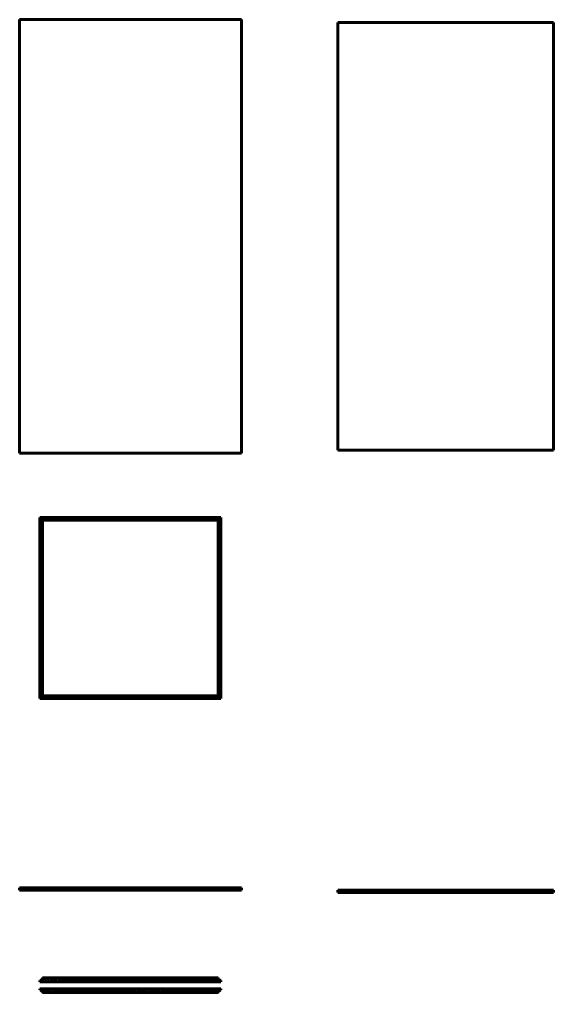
# Model space of a CAD drawing. Header units: inches. Extents: x -4554 to 14101, y -13650 to 2449.
# Drawn here: x 7256 to 8642, y -10138 to -7612 of the extents above; entities that cross this region are included whole.
import ezdxf

# ---------------------------------------------------------------- set-up
doc = ezdxf.new("R2010")
doc.units = ezdxf.units.IN
doc.layers.add('Слой1', color=7, linetype='Continuous')

# ---------------------------------------------------------------- blocks, each defined once
blk = doc.blocks.new('*B305')
at = {"layer": 'Слой1', "linetype": 'Continuous'}
for p, q in [((7313.9, -10103), (7317.9, -10110)), ((7321.4, -10110), (7316, -10100.7)), ((7319.1, -10100), (7324.9, -10110)), ((7328.3, -10110), (7322.5, -10100)), ((7326, -10100), (7331.8, -10110)), ((7335.2, -10110), (7329.5, -10100)), ((7332.9, -10100), (7338.7, -10110)), ((7342.2, -10110), (7336.4, -10100)), ((7339.9, -10100), (7345.6, -10110)), ((7349.1, -10110), (7343.3, -10100)), ((7346.8, -10100), (7352.6, -10110)), ((7356, -10110), (7350.3, -10100)), ((7353.7, -10100), (7359.5, -10110)), ((7363, -10110), (7357.2, -10100)), ((7360.7, -10100), (7366.4, -10110)), ((7369.9, -10110), (7364.1, -10100)), ((7367.6, -10100), (7373.4, -10110)), ((7376.8, -10110), (7371, -10100)), ((7374.5, -10100), (7380.3, -10110)), ((7383.7, -10110), (7378, -10100)), ((7381.4, -10100), (7387.2, -10110)), ((7390.7, -10110), (7384.9, -10100)), ((7388.4, -10100), (7394.1, -10110)), ((7397.6, -10110), (7391.8, -10100)), ((7395.3, -10100), (7401.1, -10110)), ((7404.5, -10110), (7398.8, -10100)), ((7402.2, -10100), (7408, -10110)), ((7411.5, -10110), (7405.7, -10100)), ((7409.1, -10100), (7414.9, -10110)), ((7418.4, -10110), (7412.6, -10100)), ((7416.1, -10100), (7421.9, -10110)), ((7425.3, -10110), (7419.5, -10100)), ((7423, -10100), (7428.8, -10110)), ((7432.2, -10110), (7426.5, -10100)), ((7429.9, -10100), (7435.7, -10110)), ((7439.2, -10110), (7433.4, -10100)), ((7436.9, -10100), (7442.6, -10110)), ((7446.1, -10110), (7440.3, -10100)), ((7443.8, -10100), (7449.6, -10110)), ((7453, -10110), (7447.3, -10100)), ((7450.7, -10100), (7456.5, -10110)), ((7460, -10110), (7454.2, -10100)), ((7457.6, -10100), (7463.4, -10110)), ((7466.9, -10110), (7461.1, -10100)), ((7464.6, -10100), (7470.3, -10110)), ((7473.8, -10110), (7468, -10100)), ((7471.5, -10100), (7477.3, -10110)), ((7480.7, -10110), (7475, -10100)), ((7478.4, -10100), (7484.2, -10110)), ((7487.7, -10110), (7481.9, -10100)), ((7485.4, -10100), (7491.1, -10110)), ((7494.6, -10110), (7488.8, -10100)), ((7492.3, -10100), (7498.1, -10110)), ((7501.5, -10110), (7495.8, -10100)), ((7499.2, -10100), (7505, -10110)), ((7508.5, -10110), (7502.7, -10100)), ((7506.1, -10100), (7511.9, -10110)), ((7515.4, -10110), (7509.6, -10100)), ((7513.1, -10100), (7518.8, -10110)), ((7522.3, -10110), (7516.5, -10100)), ((7520, -10100), (7525.8, -10110)), ((7529.2, -10110), (7523.5, -10100)), ((7526.9, -10100), (7532.7, -10110)), ((7536.2, -10110), (7530.4, -10100)), ((7533.9, -10100), (7539.6, -10110)), ((7543.1, -10110), (7537.3, -10100)), ((7540.8, -10100), (7546.6, -10110)), ((7550, -10110), (7544.2, -10100)), ((7547.7, -10100), (7553.5, -10110)), ((7557, -10110), (7551.2, -10100)), ((7554.6, -10100), (7560.4, -10110)), ((7563.9, -10110), (7558.1, -10100)), ((7561.6, -10100), (7567.3, -10110)), ((7570.8, -10110), (7565, -10100)), ((7568.5, -10100), (7574.3, -10110)), ((7577.7, -10110), (7572, -10100)), ((7575.4, -10100), (7581.2, -10110)), ((7584.7, -10110), (7578.9, -10100)), ((7582.4, -10100), (7588.1, -10110)), ((7591.6, -10110), (7585.8, -10100)), ((7589.3, -10100), (7595.1, -10110)), ((7598.5, -10110), (7592.7, -10100)), ((7596.2, -10100), (7602, -10110)), ((7605.4, -10110), (7599.7, -10100)), ((7603.1, -10100), (7608.9, -10110)), ((7612.4, -10110), (7606.6, -10100)), ((7610.1, -10100), (7615.8, -10110)), ((7619.3, -10110), (7613.5, -10100)), ((7617, -10100), (7622.8, -10110)), ((7626.2, -10110), (7620.5, -10100)), ((7623.9, -10100), (7629.7, -10110)), ((7633.2, -10110), (7627.4, -10100)), ((7630.9, -10100), (7636.6, -10110)), ((7640.1, -10110), (7634.3, -10100)), ((7637.8, -10100), (7643.6, -10110)), ((7647, -10110), (7641.2, -10100)), ((7644.7, -10100), (7650.5, -10110)), ((7653.9, -10110), (7648.2, -10100)), ((7651.6, -10100), (7657.4, -10110)), ((7660.9, -10110), (7655.1, -10100)), ((7658.6, -10100), (7664.3, -10110)), ((7667.8, -10110), (7662, -10100)), ((7665.5, -10100), (7671.3, -10110)), ((7674.7, -10110), (7669, -10100)), ((7672.4, -10100), (7678.2, -10110)), ((7681.7, -10110), (7675.9, -10100)), ((7679.3, -10100), (7685.1, -10110)), ((7688.6, -10110), (7682.8, -10100)), ((7686.3, -10100), (7692.1, -10110)), ((7695.5, -10110), (7689.7, -10100)), ((7693.2, -10100), (7699, -10110)), ((7702.4, -10110), (7696.7, -10100)), ((7700.1, -10100), (7705.9, -10110)), ((7709.4, -10110), (7703.6, -10100)), ((7707.1, -10100), (7712.8, -10110)), ((7716.3, -10110), (7710.5, -10100)), ((7714, -10100), (7719.8, -10110)), ((7723.2, -10110), (7717.5, -10100)), ((7720.9, -10100), (7726.7, -10110)), ((7730.2, -10110), (7724.4, -10100)), ((7727.8, -10100), (7733.6, -10110)), ((7737.1, -10110), (7731.3, -10100)), ((7734.8, -10100), (7740.5, -10110)), ((7744, -10110), (7738.2, -10100)), ((7741.7, -10100), (7747.5, -10110)), ((7750.9, -10110), (7745.2, -10100)), ((7748.6, -10100), (7754.4, -10110)), ((7757.9, -10110), (7752.1, -10100)), ((7755.6, -10100), (7761.3, -10110)), ((7764.8, -10110), (7759, -10100)), ((7762.5, -10100), (7768.3, -10110)), ((7771.7, -10110), (7766, -10100)), ((7769.4, -10100), (7775.2, -10110)), ((7309.3, -10107), (7311, -10110)), ((7314.5, -10110), (7312.1, -10105.9)), ((7778.7, -10110), (7776.6, -10106.4))]:
    blk.add_line(p, q, dxfattribs=at)
blk = doc.blocks.new('*B306')
at = {"layer": 'Слой1', "linetype": 'Continuous'}
for p, q in [((7309.3, -10128), (7311.3, -10131.6)), ((7318.5, -10138), (7312.7, -10128)), ((7316.2, -10128), (7322, -10138)), ((7325.4, -10138), (7319.7, -10128)), ((7323.1, -10128), (7328.9, -10138)), ((7332.4, -10138), (7326.6, -10128)), ((7330.1, -10128), (7335.8, -10138)), ((7339.3, -10138), (7333.5, -10128)), ((7337, -10128), (7342.8, -10138)), ((7346.2, -10138), (7340.4, -10128)), ((7343.9, -10128), (7349.7, -10138)), ((7353.1, -10138), (7347.4, -10128)), ((7350.8, -10128), (7356.6, -10138)), ((7360.1, -10138), (7354.3, -10128)), ((7357.8, -10128), (7363.5, -10138)), ((7367, -10138), (7361.2, -10128)), ((7364.7, -10128), (7370.5, -10138)), ((7373.9, -10138), (7368.2, -10128)), ((7371.6, -10128), (7377.4, -10138)), ((7380.9, -10138), (7375.1, -10128)), ((7378.5, -10128), (7384.3, -10138)), ((7387.8, -10138), (7382, -10128)), ((7385.5, -10128), (7391.3, -10138)), ((7394.7, -10138), (7388.9, -10128)), ((7392.4, -10128), (7398.2, -10138)), ((7401.6, -10138), (7395.9, -10128)), ((7399.3, -10128), (7405.1, -10138)), ((7408.6, -10138), (7402.8, -10128)), ((7406.3, -10128), (7412, -10138)), ((7415.5, -10138), (7409.7, -10128)), ((7413.2, -10128), (7419, -10138)), ((7422.4, -10138), (7416.7, -10128)), ((7420.1, -10128), (7425.9, -10138)), ((7429.4, -10138), (7423.6, -10128)), ((7427, -10128), (7432.8, -10138)), ((7436.3, -10138), (7430.5, -10128)), ((7434, -10128), (7439.7, -10138)), ((7443.2, -10138), (7437.4, -10128)), ((7440.9, -10128), (7446.7, -10138)), ((7450.1, -10138), (7444.4, -10128)), ((7447.8, -10128), (7453.6, -10138)), ((7457.1, -10138), (7451.3, -10128)), ((7454.8, -10128), (7460.5, -10138)), ((7464, -10138), (7458.2, -10128)), ((7461.7, -10128), (7467.5, -10138)), ((7470.9, -10138), (7465.2, -10128)), ((7468.6, -10128), (7474.4, -10138)), ((7477.9, -10138), (7472.1, -10128)), ((7475.5, -10128), (7481.3, -10138)), ((7484.8, -10138), (7479, -10128)), ((7482.5, -10128), (7488.2, -10138)), ((7491.7, -10138), (7485.9, -10128)), ((7489.4, -10128), (7495.2, -10138)), ((7498.6, -10138), (7492.9, -10128)), ((7496.3, -10128), (7502.1, -10138)), ((7505.6, -10138), (7499.8, -10128)), ((7503.3, -10128), (7509, -10138)), ((7512.5, -10138), (7506.7, -10128)), ((7510.2, -10128), (7516, -10138)), ((7519.4, -10138), (7513.6, -10128)), ((7517.1, -10128), (7522.9, -10138)), ((7526.4, -10138), (7520.6, -10128)), ((7524, -10128), (7529.8, -10138)), ((7533.3, -10138), (7527.5, -10128)), ((7531, -10128), (7536.7, -10138)), ((7540.2, -10138), (7534.4, -10128)), ((7537.9, -10128), (7543.7, -10138)), ((7547.1, -10138), (7541.4, -10128)), ((7544.8, -10128), (7550.6, -10138)), ((7554.1, -10138), (7548.3, -10128)), ((7551.8, -10128), (7557.5, -10138)), ((7561, -10138), (7555.2, -10128)), ((7558.7, -10128), (7564.5, -10138)), ((7567.9, -10138), (7562.1, -10128)), ((7565.6, -10128), (7571.4, -10138)), ((7574.8, -10138), (7569.1, -10128)), ((7572.5, -10128), (7578.3, -10138)), ((7581.8, -10138), (7576, -10128)), ((7579.5, -10128), (7585.2, -10138)), ((7588.7, -10138), (7582.9, -10128)), ((7586.4, -10128), (7592.2, -10138)), ((7595.6, -10138), (7589.9, -10128)), ((7593.3, -10128), (7599.1, -10138)), ((7602.6, -10138), (7596.8, -10128)), ((7600.3, -10128), (7606, -10138)), ((7609.5, -10138), (7603.7, -10128)), ((7607.2, -10128), (7613, -10138)), ((7616.4, -10138), (7610.6, -10128)), ((7614.1, -10128), (7619.9, -10138)), ((7623.3, -10138), (7617.6, -10128)), ((7621, -10128), (7626.8, -10138)), ((7630.3, -10138), (7624.5, -10128)), ((7628, -10128), (7633.7, -10138)), ((7637.2, -10138), (7631.4, -10128)), ((7634.9, -10128), (7640.7, -10138)), ((7644.1, -10138), (7638.4, -10128)), ((7641.8, -10128), (7647.6, -10138)), ((7651.1, -10138), (7645.3, -10128)), ((7648.7, -10128), (7654.5, -10138)), ((7658, -10138), (7652.2, -10128)), ((7655.7, -10128), (7661.5, -10138)), ((7664.9, -10138), (7659.1, -10128)), ((7662.6, -10128), (7668.4, -10138)), ((7671.8, -10138), (7666.1, -10128)), ((7669.5, -10128), (7675.3, -10138)), ((7678.8, -10138), (7673, -10128)), ((7676.5, -10128), (7682.2, -10138)), ((7685.7, -10138), (7679.9, -10128)), ((7683.4, -10128), (7689.2, -10138)), ((7692.6, -10138), (7686.9, -10128)), ((7690.3, -10128), (7696.1, -10138)), ((7699.6, -10138), (7693.8, -10128)), ((7697.2, -10128), (7703, -10138)), ((7706.5, -10138), (7700.7, -10128)), ((7704.2, -10128), (7709.9, -10138)), ((7713.4, -10138), (7707.6, -10128)), ((7711.1, -10128), (7716.9, -10138)), ((7720.3, -10138), (7714.6, -10128)), ((7718, -10128), (7723.8, -10138)), ((7727.3, -10138), (7721.5, -10128)), ((7725, -10128), (7730.7, -10138)), ((7734.2, -10138), (7728.4, -10128)), ((7731.9, -10128), (7737.7, -10138)), ((7741.1, -10138), (7735.4, -10128)), ((7738.8, -10128), (7744.6, -10138)), ((7748.1, -10138), (7742.3, -10128)), ((7745.7, -10128), (7751.5, -10138)), ((7755, -10138), (7749.2, -10128)), ((7752.7, -10128), (7758.4, -10138)), ((7761.9, -10138), (7756.1, -10128)), ((7759.6, -10128), (7765.4, -10138)), ((7768.8, -10138), (7763.1, -10128)), ((7766.5, -10128), (7772, -10137.4)), ((7774.1, -10135.1), (7770, -10128)), ((7773.5, -10128), (7775.8, -10132.1)), ((7778.7, -10131), (7776.9, -10128))]:
    blk.add_line(p, q, dxfattribs=at)
blk = doc.blocks.new('*B307')
at = {"layer": 'Слой1', "linetype": 'Continuous'}
for p, q in [((7256, -9868.9), (7258.9, -9866)), ((7263.1, -9866), (7257.1, -9872)), ((7261.4, -9872), (7267.4, -9866)), ((7271.6, -9866), (7265.6, -9872)), ((7269.9, -9872), (7275.9, -9866)), ((7280.1, -9866), (7274.1, -9872)), ((7278.3, -9872), (7284.3, -9866)), ((7288.6, -9866), (7282.6, -9872)), ((7286.8, -9872), (7292.8, -9866)), ((7297.1, -9866), (7291.1, -9872)), ((7295.3, -9872), (7301.3, -9866)), ((7305.5, -9866), (7299.5, -9872)), ((7303.8, -9872), (7309.8, -9866)), ((7314, -9866), (7308, -9872)), ((7312.3, -9872), (7318.3, -9866)), ((7322.5, -9866), (7316.5, -9872)), ((7320.8, -9872), (7326.8, -9866)), ((7331, -9866), (7325, -9872)), ((7329.2, -9872), (7335.2, -9866)), ((7339.5, -9866), (7333.5, -9872)), ((7337.7, -9872), (7343.7, -9866)), ((7348, -9866), (7342, -9872)), ((7346.2, -9872), (7352.2, -9866)), ((7356.5, -9866), (7350.5, -9872)), ((7354.7, -9872), (7360.7, -9866)), ((7364.9, -9866), (7358.9, -9872)), ((7363.2, -9872), (7369.2, -9866)), ((7373.4, -9866), (7367.4, -9872)), ((7371.7, -9872), (7377.7, -9866)), ((7381.9, -9866), (7375.9, -9872)), ((7380.2, -9872), (7386.2, -9866)), ((7390.4, -9866), (7384.4, -9872)), ((7388.6, -9872), (7394.6, -9866)), ((7398.9, -9866), (7392.9, -9872)), ((7397.1, -9872), (7403.1, -9866)), ((7407.4, -9866), (7401.4, -9872)), ((7405.6, -9872), (7411.6, -9866)), ((7415.9, -9866), (7409.9, -9872)), ((7414.1, -9872), (7420.1, -9866)), ((7424.3, -9866), (7418.3, -9872)), ((7422.6, -9872), (7428.6, -9866)), ((7432.8, -9866), (7426.8, -9872)), ((7431.1, -9872), (7437.1, -9866)), ((7441.3, -9866), (7435.3, -9872)), ((7439.6, -9872), (7445.6, -9866)), ((7449.8, -9866), (7443.8, -9872)), ((7448, -9872), (7454, -9866)), ((7458.3, -9866), (7452.3, -9872)), ((7456.5, -9872), (7462.5, -9866)), ((7466.8, -9866), (7460.8, -9872)), ((7465, -9872), (7471, -9866)), ((7475.3, -9866), (7469.3, -9872)), ((7473.5, -9872), (7479.5, -9866)), ((7483.7, -9866), (7477.7, -9872)), ((7482, -9872), (7488, -9866)), ((7492.2, -9866), (7486.2, -9872)), ((7490.5, -9872), (7496.5, -9866)), ((7500.7, -9866), (7494.7, -9872)), ((7499, -9872), (7505, -9866)), ((7509.2, -9866), (7503.2, -9872)), ((7507.4, -9872), (7513.4, -9866)), ((7517.7, -9866), (7511.7, -9872)), ((7515.9, -9872), (7521.9, -9866)), ((7526.2, -9866), (7520.2, -9872)), ((7524.4, -9872), (7530.4, -9866)), ((7534.7, -9866), (7528.7, -9872)), ((7532.9, -9872), (7538.9, -9866)), ((7543.1, -9866), (7537.1, -9872)), ((7541.4, -9872), (7547.4, -9866)), ((7551.6, -9866), (7545.6, -9872)), ((7549.9, -9872), (7555.9, -9866)), ((7560.1, -9866), (7554.1, -9872)), ((7558.3, -9872), (7564.3, -9866)), ((7568.6, -9866), (7562.6, -9872)), ((7566.8, -9872), (7572.8, -9866)), ((7577.1, -9866), (7571.1, -9872)), ((7575.3, -9872), (7581.3, -9866)), ((7585.6, -9866), (7579.6, -9872)), ((7583.8, -9872), (7589.8, -9866)), ((7594, -9866), (7588, -9872)), ((7592.3, -9872), (7598.3, -9866)), ((7602.5, -9866), (7596.5, -9872)), ((7600.8, -9872), (7606.8, -9866)), ((7611, -9866), (7605, -9872)), ((7609.3, -9872), (7615.3, -9866)), ((7619.5, -9866), (7613.5, -9872)), ((7617.7, -9872), (7623.7, -9866)), ((7628, -9866), (7622, -9872)), ((7626.2, -9872), (7632.2, -9866)), ((7636.5, -9866), (7630.5, -9872)), ((7634.7, -9872), (7640.7, -9866)), ((7645, -9866), (7639, -9872)), ((7643.2, -9872), (7649.2, -9866)), ((7653.4, -9866), (7647.4, -9872)), ((7651.7, -9872), (7657.7, -9866)), ((7661.9, -9866), (7655.9, -9872)), ((7660.2, -9872), (7666.2, -9866)), ((7670.4, -9866), (7664.4, -9872)), ((7668.7, -9872), (7674.7, -9866)), ((7678.9, -9866), (7672.9, -9872)), ((7677.1, -9872), (7683.1, -9866)), ((7687.4, -9866), (7681.4, -9872)), ((7685.6, -9872), (7691.6, -9866)), ((7695.9, -9866), (7689.9, -9872)), ((7694.1, -9872), (7700.1, -9866)), ((7704.4, -9866), (7698.4, -9872)), ((7702.6, -9872), (7708.6, -9866)), ((7712.8, -9866), (7706.8, -9872)), ((7711.1, -9872), (7717.1, -9866)), ((7721.3, -9866), (7715.3, -9872)), ((7719.6, -9872), (7725.6, -9866)), ((7729.8, -9866), (7723.8, -9872)), ((7728.1, -9872), (7734.1, -9866)), ((7738.3, -9866), (7732.3, -9872)), ((7736.5, -9872), (7742.5, -9866)), ((7746.8, -9866), (7740.8, -9872)), ((7745, -9872), (7751, -9866)), ((7755.3, -9866), (7749.3, -9872)), ((7753.5, -9872), (7759.5, -9866)), ((7763.8, -9866), (7757.8, -9872)), ((7762, -9872), (7768, -9866)), ((7772.2, -9866), (7766.2, -9872)), ((7770.5, -9872), (7776.5, -9866)), ((7780.7, -9866), (7774.7, -9872)), ((7779, -9872), (7785, -9866)), ((7789.2, -9866), (7783.2, -9872)), ((7787.5, -9872), (7793.5, -9866)), ((7797.7, -9866), (7791.7, -9872)), ((7795.9, -9872), (7801.9, -9866)), ((7806.2, -9866), (7800.2, -9872)), ((7804.4, -9872), (7810.4, -9866)), ((7814.7, -9866), (7808.7, -9872)), ((7812.9, -9872), (7818.9, -9866)), ((7823.2, -9866), (7817.2, -9872)), ((7821.4, -9872), (7827.4, -9866)), ((7831.6, -9866), (7825.6, -9872)), ((7829.9, -9872), (7832, -9869.9))]:
    blk.add_line(p, q, dxfattribs=at)
blk = doc.blocks.new('*B309')
at = {"layer": 'Слой1', "linetype": 'Continuous'}
for p, q in [((8082, -9875.9), (8085.5, -9872.3)), ((8082, -9874.4), (8084.1, -9872.3)), ((8083.4, -9875.9), (8085.5, -9873.7)), ((8090.1, -9872), (8086.6, -9875.5)), ((8088.7, -9872), (8086.6, -9874.1)), ((8090.1, -9873.4), (8088, -9875.5)), ((8088.3, -9878), (8091.9, -9874.5)), ((8088.3, -9876.6), (8090.5, -9874.5)), ((8089.7, -9878), (8091.9, -9875.9)), ((8098.6, -9872), (8095, -9875.5)), ((8097.2, -9872), (8095, -9874.1)), ((8098.6, -9873.4), (8096.5, -9875.5)), ((8096.8, -9878), (8100.4, -9874.5)), ((8096.8, -9876.6), (8098.9, -9874.5)), ((8098.2, -9878), (8100.4, -9875.9)), ((8107.1, -9872), (8103.5, -9875.5)), ((8105.6, -9872), (8103.5, -9874.1)), ((8107.1, -9873.4), (8104.9, -9875.5)), ((8105.3, -9878), (8108.8, -9874.5)), ((8105.3, -9876.6), (8107.4, -9874.5)), ((8106.7, -9878), (8108.8, -9875.9)), ((8115.5, -9872), (8112, -9875.5)), ((8114.1, -9872), (8112, -9874.1)), ((8115.5, -9873.4), (8113.4, -9875.5)), ((8113.8, -9878), (8117.3, -9874.5)), ((8113.8, -9876.6), (8115.9, -9874.5)), ((8115.2, -9878), (8117.3, -9875.9)), ((8124, -9872), (8120.5, -9875.5)), ((8122.6, -9872), (8120.5, -9874.1)), ((8124, -9873.4), (8121.9, -9875.5)), ((8122.3, -9878), (8125.8, -9874.5)), ((8122.3, -9876.6), (8124.4, -9874.5)), ((8123.7, -9878), (8125.8, -9875.9)), ((8132.5, -9872), (8129, -9875.5)), ((8131.1, -9872), (8129, -9874.1)), ((8132.5, -9873.4), (8130.4, -9875.5)), ((8130.8, -9878), (8134.3, -9874.5)), ((8130.8, -9876.6), (8132.9, -9874.5)), ((8132.2, -9878), (8134.3, -9875.9)), ((8141, -9872), (8137.5, -9875.5)), ((8139.6, -9872), (8137.5, -9874.1)), ((8141, -9873.4), (8138.9, -9875.5)), ((8139.2, -9878), (8142.8, -9874.5)), ((8139.2, -9876.6), (8141.4, -9874.5)), ((8140.7, -9878), (8142.8, -9875.9)), ((8149.5, -9872), (8146, -9875.5)), ((8148.1, -9872), (8146, -9874.1)), ((8149.5, -9873.4), (8147.4, -9875.5)), ((8147.7, -9878), (8151.3, -9874.5)), ((8147.7, -9876.6), (8149.9, -9874.5)), ((8149.1, -9878), (8151.3, -9875.9)), ((8158, -9872), (8154.4, -9875.5)), ((8156.6, -9872), (8154.4, -9874.1)), ((8158, -9873.4), (8155.9, -9875.5)), ((8156.2, -9878), (8159.8, -9874.5)), ((8156.2, -9876.6), (8158.3, -9874.5)), ((8157.6, -9878), (8159.8, -9875.9)), ((8166.5, -9872), (8162.9, -9875.5)), ((8165, -9872), (8162.9, -9874.1)), ((8166.5, -9873.4), (8164.3, -9875.5)), ((8164.7, -9878), (8168.2, -9874.5)), ((8164.7, -9876.6), (8166.8, -9874.5)), ((8166.1, -9878), (8168.2, -9875.9)), ((8174.9, -9872), (8171.4, -9875.5)), ((8173.5, -9872), (8171.4, -9874.1)), ((8174.9, -9873.4), (8172.8, -9875.5)), ((8173.2, -9878), (8176.7, -9874.5)), ((8173.2, -9876.6), (8175.3, -9874.5)), ((8174.6, -9878), (8176.7, -9875.9)), ((8183.4, -9872), (8179.9, -9875.5)), ((8182, -9872), (8179.9, -9874.1)), ((8183.4, -9873.4), (8181.3, -9875.5)), ((8181.7, -9878), (8185.2, -9874.5)), ((8181.7, -9876.6), (8183.8, -9874.5)), ((8183.1, -9878), (8185.2, -9875.9)), ((8191.9, -9872), (8188.4, -9875.5)), ((8190.5, -9872), (8188.4, -9874.1)), ((8191.9, -9873.4), (8189.8, -9875.5)), ((8190.2, -9878), (8193.7, -9874.5)), ((8190.2, -9876.6), (8192.3, -9874.5)), ((8191.6, -9878), (8193.7, -9875.9)), ((8200.4, -9872), (8196.9, -9875.5)), ((8199, -9872), (8196.9, -9874.1)), ((8200.4, -9873.4), (8198.3, -9875.5)), ((8198.6, -9878), (8202.2, -9874.5)), ((8198.6, -9876.6), (8200.8, -9874.5)), ((8200.1, -9878), (8202.2, -9875.9)), ((8208.9, -9872), (8205.4, -9875.5)), ((8207.5, -9872), (8205.4, -9874.1)), ((8208.9, -9873.4), (8206.8, -9875.5)), ((8207.1, -9878), (8210.7, -9874.5)), ((8207.1, -9876.6), (8209.3, -9874.5)), ((8208.5, -9878), (8210.7, -9875.9)), ((8217.4, -9872), (8213.8, -9875.5)), ((8216, -9872), (8213.8, -9874.1)), ((8217.4, -9873.4), (8215.3, -9875.5)), ((8215.6, -9878), (8219.2, -9874.5)), ((8215.6, -9876.6), (8217.7, -9874.5)), ((8217, -9878), (8219.2, -9875.9)), ((8225.9, -9872), (8222.3, -9875.5)), ((8224.4, -9872), (8222.3, -9874.1)), ((8225.9, -9873.4), (8223.7, -9875.5)), ((8224.1, -9878), (8227.6, -9874.5)), ((8224.1, -9876.6), (8226.2, -9874.5)), ((8225.5, -9878), (8227.6, -9875.9)), ((8234.3, -9872), (8230.8, -9875.5)), ((8232.9, -9872), (8230.8, -9874.1)), ((8234.3, -9873.4), (8232.2, -9875.5)), ((8232.6, -9878), (8236.1, -9874.5)), ((8232.6, -9876.6), (8234.7, -9874.5)), ((8234, -9878), (8236.1, -9875.9)), ((8242.8, -9872), (8239.3, -9875.5)), ((8241.4, -9872), (8239.3, -9874.1)), ((8242.8, -9873.4), (8240.7, -9875.5)), ((8241.1, -9878), (8244.6, -9874.5)), ((8241.1, -9876.6), (8243.2, -9874.5)), ((8242.5, -9878), (8244.6, -9875.9)), ((8251.3, -9872), (8247.8, -9875.5)), ((8249.9, -9872), (8247.8, -9874.1)), ((8251.3, -9873.4), (8249.2, -9875.5)), ((8249.6, -9878), (8253.1, -9874.5)), ((8249.6, -9876.6), (8251.7, -9874.5)), ((8251, -9878), (8253.1, -9875.9)), ((8259.8, -9872), (8256.3, -9875.5)), ((8258.4, -9872), (8256.3, -9874.1)), ((8259.8, -9873.4), (8257.7, -9875.5)), ((8258, -9878), (8261.6, -9874.5)), ((8258, -9876.6), (8260.2, -9874.5)), ((8259.5, -9878), (8261.6, -9875.9)), ((8268.3, -9872), (8264.7, -9875.5)), ((8266.9, -9872), (8264.7, -9874.1)), ((8268.3, -9873.4), (8266.2, -9875.5)), ((8266.5, -9878), (8270.1, -9874.5)), ((8266.5, -9876.6), (8268.6, -9874.5)), ((8267.9, -9878), (8270.1, -9875.9)), ((8276.8, -9872), (8273.2, -9875.5)), ((8275.4, -9872), (8273.2, -9874.1)), ((8276.8, -9873.4), (8274.6, -9875.5)), ((8275, -9878), (8278.5, -9874.5)), ((8275, -9876.6), (8277.1, -9874.5)), ((8276.4, -9878), (8278.5, -9875.9)), ((8285.3, -9872), (8281.7, -9875.5)), ((8283.8, -9872), (8281.7, -9874.1)), ((8285.3, -9873.4), (8283.1, -9875.5)), ((8283.5, -9878), (8287, -9874.5)), ((8283.5, -9876.6), (8285.6, -9874.5)), ((8284.9, -9878), (8287, -9875.9)), ((8293.7, -9872), (8290.2, -9875.5)), ((8292.3, -9872), (8290.2, -9874.1)), ((8293.7, -9873.4), (8291.6, -9875.5)), ((8292, -9878), (8295.5, -9874.5)), ((8292, -9876.6), (8294.1, -9874.5)), ((8293.4, -9878), (8295.5, -9875.9)), ((8302.2, -9872), (8298.7, -9875.5)), ((8300.8, -9872), (8298.7, -9874.1)), ((8302.2, -9873.4), (8300.1, -9875.5)), ((8300.5, -9878), (8304, -9874.5)), ((8300.5, -9876.6), (8302.6, -9874.5)), ((8301.9, -9878), (8304, -9875.9)), ((8310.7, -9872), (8307.2, -9875.5)), ((8309.3, -9872), (8307.2, -9874.1)), ((8310.7, -9873.4), (8308.6, -9875.5)), ((8309, -9878), (8312.5, -9874.5)), ((8309, -9876.6), (8311.1, -9874.5)), ((8310.4, -9878), (8312.5, -9875.9)), ((8319.2, -9872), (8315.7, -9875.5)), ((8317.8, -9872), (8315.7, -9874.1)), ((8319.2, -9873.4), (8317.1, -9875.5)), ((8317.4, -9878), (8321, -9874.5)), ((8317.4, -9876.6), (8319.6, -9874.5)), ((8318.9, -9878), (8321, -9875.9)), ((8327.7, -9872), (8324.1, -9875.5)), ((8326.3, -9872), (8324.1, -9874.1)), ((8327.7, -9873.4), (8325.6, -9875.5)), ((8325.9, -9878), (8329.5, -9874.5)), ((8325.9, -9876.6), (8328, -9874.5)), ((8327.3, -9878), (8329.5, -9875.9)), ((8336.2, -9872), (8332.6, -9875.5)), ((8334.8, -9872), (8332.6, -9874.1)), ((8336.2, -9873.4), (8334, -9875.5)), ((8334.4, -9878), (8337.9, -9874.5)), ((8334.4, -9876.6), (8336.5, -9874.5)), ((8335.8, -9878), (8337.9, -9875.9)), ((8344.7, -9872), (8341.1, -9875.5)), ((8343.2, -9872), (8341.1, -9874.1)), ((8344.7, -9873.4), (8342.5, -9875.5)), ((8342.9, -9878), (8346.4, -9874.5)), ((8342.9, -9876.6), (8345, -9874.5)), ((8344.3, -9878), (8346.4, -9875.9)), ((8353.1, -9872), (8349.6, -9875.5)), ((8351.7, -9872), (8349.6, -9874.1)), ((8353.1, -9873.4), (8351, -9875.5)), ((8351.4, -9878), (8354.9, -9874.5)), ((8351.4, -9876.6), (8353.5, -9874.5)), ((8352.8, -9878), (8354.9, -9875.9)), ((8361.6, -9872), (8358.1, -9875.5)), ((8360.2, -9872), (8358.1, -9874.1)), ((8361.6, -9873.4), (8359.5, -9875.5)), ((8359.9, -9878), (8363.4, -9874.5)), ((8359.9, -9876.6), (8362, -9874.5)), ((8361.3, -9878), (8363.4, -9875.9)), ((8370.1, -9872), (8366.6, -9875.5)), ((8368.7, -9872), (8366.6, -9874.1)), ((8370.1, -9873.4), (8368, -9875.5)), ((8368.3, -9878), (8371.9, -9874.5)), ((8368.3, -9876.6), (8370.5, -9874.5)), ((8369.8, -9878), (8371.9, -9875.9)), ((8378.6, -9872), (8375.1, -9875.5)), ((8377.2, -9872), (8375.1, -9874.1)), ((8378.6, -9873.4), (8376.5, -9875.5)), ((8376.8, -9878), (8380.4, -9874.5)), ((8376.8, -9876.6), (8379, -9874.5)), ((8378.2, -9878), (8380.4, -9875.9)), ((8387.1, -9872), (8383.5, -9875.5)), ((8385.7, -9872), (8383.5, -9874.1)), ((8387.1, -9873.4), (8385, -9875.5)), ((8385.3, -9878), (8388.9, -9874.5)), ((8385.3, -9876.6), (8387.4, -9874.5)), ((8386.7, -9878), (8388.9, -9875.9)), ((8395.6, -9872), (8392, -9875.5)), ((8394.1, -9872), (8392, -9874.1)), ((8395.6, -9873.4), (8393.4, -9875.5)), ((8393.8, -9878), (8397.3, -9874.5)), ((8393.8, -9876.6), (8395.9, -9874.5)), ((8395.2, -9878), (8397.3, -9875.9)), ((8404, -9872), (8400.5, -9875.5)), ((8402.6, -9872), (8400.5, -9874.1)), ((8404, -9873.4), (8401.9, -9875.5)), ((8402.3, -9878), (8405.8, -9874.5)), ((8402.3, -9876.6), (8404.4, -9874.5)), ((8403.7, -9878), (8405.8, -9875.9)), ((8412.5, -9872), (8409, -9875.5)), ((8411.1, -9872), (8409, -9874.1)), ((8412.5, -9873.4), (8410.4, -9875.5)), ((8410.8, -9878), (8414.3, -9874.5)), ((8410.8, -9876.6), (8412.9, -9874.5)), ((8412.2, -9878), (8414.3, -9875.9)), ((8421, -9872), (8417.5, -9875.5)), ((8419.6, -9872), (8417.5, -9874.1)), ((8421, -9873.4), (8418.9, -9875.5)), ((8419.3, -9878), (8422.8, -9874.5)), ((8419.3, -9876.6), (8421.4, -9874.5)), ((8420.7, -9878), (8422.8, -9875.9)), ((8429.5, -9872), (8426, -9875.5)), ((8428.1, -9872), (8426, -9874.1)), ((8429.5, -9873.4), (8427.4, -9875.5)), ((8427.7, -9878), (8431.3, -9874.5)), ((8427.7, -9876.6), (8429.9, -9874.5)), ((8429.2, -9878), (8431.3, -9875.9)), ((8438, -9872), (8434.5, -9875.5)), ((8436.6, -9872), (8434.5, -9874.1)), ((8438, -9873.4), (8435.9, -9875.5)), ((8436.2, -9878), (8439.8, -9874.5)), ((8436.2, -9876.6), (8438.4, -9874.5)), ((8437.6, -9878), (8439.8, -9875.9)), ((8446.5, -9872), (8442.9, -9875.5)), ((8445.1, -9872), (8442.9, -9874.1)), ((8446.5, -9873.4), (8444.4, -9875.5)), ((8444.7, -9878), (8448.3, -9874.5)), ((8444.7, -9876.6), (8446.8, -9874.5)), ((8446.1, -9878), (8448.3, -9875.9)), ((8455, -9872), (8451.4, -9875.5)), ((8453.5, -9872), (8451.4, -9874.1)), ((8455, -9873.4), (8452.8, -9875.5)), ((8453.2, -9878), (8456.7, -9874.5)), ((8453.2, -9876.6), (8455.3, -9874.5)), ((8454.6, -9878), (8456.7, -9875.9)), ((8463.4, -9872), (8459.9, -9875.5)), ((8462, -9872), (8459.9, -9874.1)), ((8463.4, -9873.4), (8461.3, -9875.5)), ((8461.7, -9878), (8465.2, -9874.5)), ((8461.7, -9876.6), (8463.8, -9874.5)), ((8463.1, -9878), (8465.2, -9875.9)), ((8471.9, -9872), (8468.4, -9875.5)), ((8470.5, -9872), (8468.4, -9874.1)), ((8471.9, -9873.4), (8469.8, -9875.5)), ((8470.2, -9878), (8473.7, -9874.5)), ((8470.2, -9876.6), (8472.3, -9874.5)), ((8471.6, -9878), (8473.7, -9875.9)), ((8480.4, -9872), (8476.9, -9875.5)), ((8479, -9872), (8476.9, -9874.1)), ((8480.4, -9873.4), (8478.3, -9875.5)), ((8478.7, -9878), (8482.2, -9874.5)), ((8478.7, -9876.6), (8480.8, -9874.5)), ((8480.1, -9878), (8482.2, -9875.9)), ((8488.9, -9872), (8485.4, -9875.5)), ((8487.5, -9872), (8485.4, -9874.1)), ((8488.9, -9873.4), (8486.8, -9875.5)), ((8487.1, -9878), (8490.7, -9874.5)), ((8487.1, -9876.6), (8489.3, -9874.5)), ((8488.6, -9878), (8490.7, -9875.9)), ((8497.4, -9872), (8493.9, -9875.5)), ((8496, -9872), (8493.9, -9874.1)), ((8497.4, -9873.4), (8495.3, -9875.5)), ((8495.6, -9878), (8499.2, -9874.5)), ((8495.6, -9876.6), (8497.8, -9874.5)), ((8497, -9878), (8499.2, -9875.9)), ((8505.9, -9872), (8502.3, -9875.5)), ((8504.5, -9872), (8502.3, -9874.1)), ((8505.9, -9873.4), (8503.8, -9875.5)), ((8504.1, -9878), (8507.6, -9874.5)), ((8504.1, -9876.6), (8506.2, -9874.5)), ((8505.5, -9878), (8507.6, -9875.9)), ((8514.4, -9872), (8510.8, -9875.5)), ((8512.9, -9872), (8510.8, -9874.1)), ((8514.4, -9873.4), (8512.2, -9875.5)), ((8512.6, -9878), (8516.1, -9874.5)), ((8512.6, -9876.6), (8514.7, -9874.5)), ((8514, -9878), (8516.1, -9875.9)), ((8522.8, -9872), (8519.3, -9875.5)), ((8521.4, -9872), (8519.3, -9874.1)), ((8522.8, -9873.4), (8520.7, -9875.5)), ((8521.1, -9878), (8524.6, -9874.5)), ((8521.1, -9876.6), (8523.2, -9874.5)), ((8522.5, -9878), (8524.6, -9875.9)), ((8531.3, -9872), (8527.8, -9875.5)), ((8529.9, -9872), (8527.8, -9874.1)), ((8531.3, -9873.4), (8529.2, -9875.5)), ((8529.6, -9878), (8533.1, -9874.5)), ((8529.6, -9876.6), (8531.7, -9874.5)), ((8531, -9878), (8533.1, -9875.9)), ((8539.8, -9872), (8536.3, -9875.5)), ((8538.4, -9872), (8536.3, -9874.1)), ((8539.8, -9873.4), (8537.7, -9875.5)), ((8538.1, -9878), (8541.6, -9874.5)), ((8538.1, -9876.6), (8540.2, -9874.5)), ((8539.5, -9878), (8541.6, -9875.9)), ((8548.3, -9872), (8544.8, -9875.5)), ((8546.9, -9872), (8544.8, -9874.1)), ((8548.3, -9873.4), (8546.2, -9875.5)), ((8546.5, -9878), (8550.1, -9874.5)), ((8546.5, -9876.6), (8548.7, -9874.5)), ((8548, -9878), (8550.1, -9875.9)), ((8556.8, -9872), (8553.2, -9875.5)), ((8555.4, -9872), (8553.2, -9874.1)), ((8556.8, -9873.4), (8554.7, -9875.5)), ((8555, -9878), (8558.6, -9874.5)), ((8555, -9876.6), (8557.1, -9874.5)), ((8556.4, -9878), (8558.6, -9875.9)), ((8565.3, -9872), (8561.7, -9875.5)), ((8563.9, -9872), (8561.7, -9874.1)), ((8565.3, -9873.4), (8563.1, -9875.5)), ((8563.5, -9878), (8567, -9874.5)), ((8563.5, -9876.6), (8565.6, -9874.5)), ((8564.9, -9878), (8567, -9875.9)), ((8573.8, -9872), (8570.2, -9875.5)), ((8572.3, -9872), (8570.2, -9874.1)), ((8573.8, -9873.4), (8571.6, -9875.5)), ((8572, -9878), (8575.5, -9874.5)), ((8572, -9876.6), (8574.1, -9874.5)), ((8573.4, -9878), (8575.5, -9875.9)), ((8582.2, -9872), (8578.7, -9875.5)), ((8580.8, -9872), (8578.7, -9874.1)), ((8582.2, -9873.4), (8580.1, -9875.5)), ((8580.5, -9878), (8584, -9874.5)), ((8580.5, -9876.6), (8582.6, -9874.5)), ((8581.9, -9878), (8584, -9875.9)), ((8590.7, -9872), (8587.2, -9875.5)), ((8589.3, -9872), (8587.2, -9874.1)), ((8590.7, -9873.4), (8588.6, -9875.5)), ((8589, -9878), (8592.5, -9874.5)), ((8589, -9876.6), (8591.1, -9874.5)), ((8590.4, -9878), (8592.5, -9875.9)), ((8599.2, -9872), (8595.7, -9875.5)), ((8597.8, -9872), (8595.7, -9874.1)), ((8599.2, -9873.4), (8597.1, -9875.5)), ((8597.5, -9878), (8601, -9874.5)), ((8597.5, -9876.6), (8599.6, -9874.5)), ((8598.9, -9878), (8601, -9875.9)), ((8607.7, -9872), (8604.2, -9875.5)), ((8606.3, -9872), (8604.2, -9874.1)), ((8607.7, -9873.4), (8605.6, -9875.5)), ((8605.9, -9878), (8609.5, -9874.5)), ((8605.9, -9876.6), (8608.1, -9874.5)), ((8607.4, -9878), (8609.5, -9875.9)), ((8616.2, -9872), (8612.6, -9875.5)), ((8614.8, -9872), (8612.6, -9874.1)), ((8616.2, -9873.4), (8614.1, -9875.5)), ((8614.4, -9878), (8618, -9874.5)), ((8614.4, -9876.6), (8616.5, -9874.5)), ((8615.8, -9878), (8618, -9875.9)), ((8624.7, -9872), (8621.1, -9875.5)), ((8623.3, -9872), (8621.1, -9874.1)), ((8624.7, -9873.4), (8622.5, -9875.5)), ((8622.9, -9878), (8626.4, -9874.5)), ((8622.9, -9876.6), (8625, -9874.5)), ((8624.3, -9878), (8626.4, -9875.9)), ((8633.2, -9872), (8629.6, -9875.5)), ((8631.7, -9872), (8629.6, -9874.1)), ((8633.2, -9873.4), (8631, -9875.5)), ((8631.4, -9878), (8634.9, -9874.5)), ((8631.4, -9876.6), (8633.5, -9874.5)), ((8632.8, -9878), (8634.9, -9875.9)), ((8641.6, -9872), (8638.1, -9875.5)), ((8640.2, -9872), (8638.1, -9874.1)), ((8641.6, -9873.4), (8639.5, -9875.5))]:
    blk.add_line(p, q, dxfattribs=at)

msp = doc.modelspace()

# ---------------------------------------------------------------- linework, layer by layer
at = {"layer": 'Слой1', "linetype": 'Continuous', "lineweight": 60}
for p, q in [((7256, -8738), (7256, -7612)), ((7256, -7612), (7832, -7612)), ((7832, -7612), (7832, -8738)), ((8082, -8730), (8082, -7620)), ((8082, -7620), (8642, -7620)), ((8642, -7620), (8642, -8730)), ((7832, -8738), (7256, -8738)), ((8642, -8730), (8082, -8730)), ((7309, -10110), (7779, -10110)), ((7779, -10128), (7309, -10128))]:
    msp.add_line(p, q, dxfattribs=at)
at = {"layer": 'Слой1', "color": 7, "linetype": 'Continuous', "lineweight": 60}
for p, q in [((7779, -8905), (7309, -8905)), ((7316, -8912), (7309, -8905)), ((7309, -9375), (7309, -8905)), ((7314, -8910), (7774, -8910)), ((7314, -8910), (7314, -9370)), ((7316, -8912), (7772, -8912)), ((7316, -9368), (7316, -8912)), ((7772, -8912), (7779, -8905)), ((7772, -9368), (7772, -8912)), ((7774, -8910), (7774, -9370)), ((7779, -9375), (7779, -8905)), ((7316, -9368), (7309, -9375)), ((7774, -9370), (7314, -9370)), ((7772, -9368), (7316, -9368)), ((7779, -9375), (7772, -9368)), ((7779, -9375), (7309, -9375)), ((7256, -9872), (7256, -9866)), ((7832, -9866), (7256, -9866)), ((7832, -9872), (7256, -9872)), ((7832, -9872), (7832, -9866)), ((8082, -9878), (8082, -9872)), ((8642, -9872), (8082, -9872)), ((8642, -9878), (8642, -9872)), ((8642, -9878), (8082, -9878)), ((7316, -10102), (7314, -10102)), ((7772, -10100), (7316, -10100)), ((7316, -10100), (7316, -10102)), ((7772, -10100), (7772, -10102)), ((7772, -10102), (7774, -10102)), ((7309, -10107), (7309, -10110)), ((7309, -10131), (7309, -10128)), ((7779, -10107), (7779, -10110)), ((7779, -10131), (7779, -10128)), ((7316, -10136), (7314, -10136)), ((7316, -10138), (7316, -10136)), ((7772, -10138), (7316, -10138)), ((7772, -10138), (7772, -10136)), ((7772, -10136), (7774, -10136))]:
    msp.add_line(p, q, dxfattribs=at)
for centre, start, end in [((7309, -10102), 269.7426, 360), ((7779, -10102), 180, 270.2574), ((7309, -10136), 0, 90.2574), ((7779, -10136), 89.7426, 180)]:
    msp.add_arc(centre, 5, start, end, dxfattribs=at)

# ---------------------------------------------------------------- block references
at = {"layer": 'Слой1'}
for name in ['*B307', '*B309', '*B305', '*B306']:
    msp.add_blockref(name, (0, 0), dxfattribs=at)

doc.saveas('drawing.dxf')
